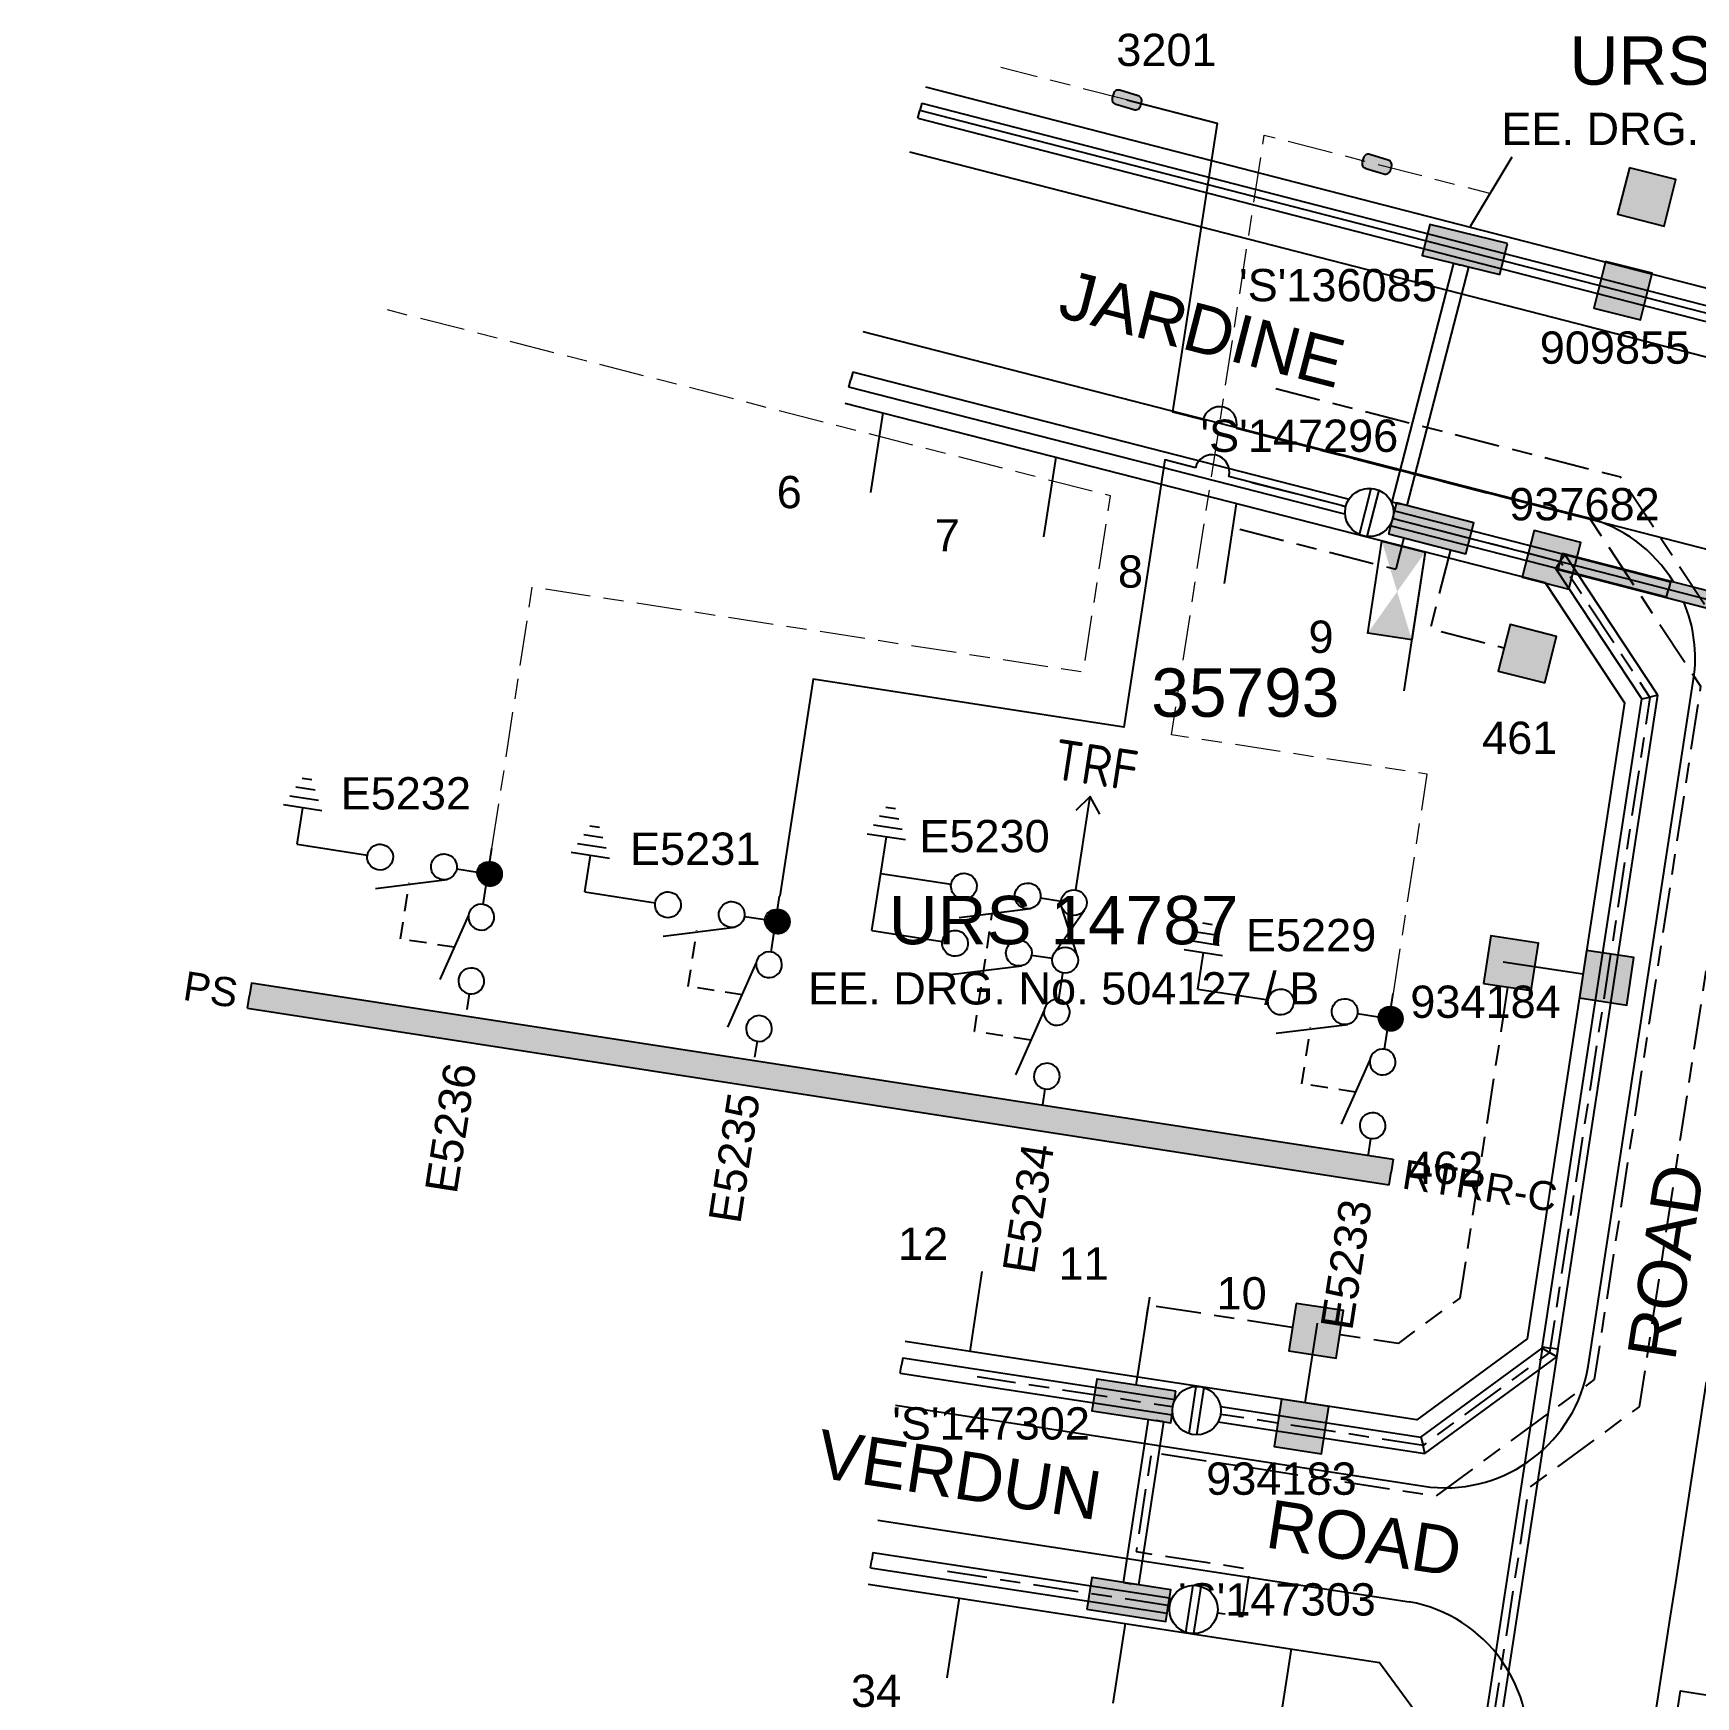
# Model space of a CAD drawing. Header units: metres. Extents: x 301469 to 301772, y 6240196 to 6240442.
# Drawn here: x 301468.8 to 301571.8, y 6240339 to 6240442 of the extents above; entities that cross this region are included whole.
import ezdxf
from ezdxf.enums import TextEntityAlignment as Align

# ---------------------------------------------------------------- set-up
doc = ezdxf.new("R2010")
doc.units = ezdxf.units.M
doc.header["$LTSCALE"] = 0.7
for name, pattern in [('A', [0]), ('Cable Exist OH', [1, 1, 0]), ('Cable Exist UG', [8.2, 4, -1.2, 1.8, -1.2]), ('CENTERX2', [101.6, 63.5, -12.7, 12.7, -12.7]), ('Dash', [5, 3, -2])]:
    doc.linetypes.add(name, pattern=pattern)
doc.layers.get('0').update_dxf_attribs({"color": 6})
for name, color, linetype in [('_User Miscellaneous1', 3, 'Continuous'), ('_User Miscellaneous11', 7, 'Continuous'), ('_User Miscellaneous4', 7, 'Continuous'), ('_User Miscellaneous6', 7, 'Continuous'), ('_User Miscellaneous7', 150, 'Continuous'), ('_User Miscellaneous8', 7, 'Continuous'), ('_User_HV_Exist', 7, 'Continuous'), ('_User_LV_Exist', 7, 'Continuous'), ('Cadastre Developer_SP_NEW', 4, 'Continuous'), ('Cadastre Roads_SP_NEW', 8, 'Continuous'), ('Duct_SP_NEW', 2, 'Continuous'), ('Equip_HV_NEW', 2, 'Continuous'), ('Equip_LV_NEW', 5, 'Continuous'), ('Equip_SP_HV_NEW', 7, 'Continuous'), ('Mains_HV_NEW_U72', 2, 'Continuous'), ('Sub_SP_EXT', 7, 'Continuous'), ('SupportsUG_SP_LV_EXT', 7, 'Continuous'), ('SupportsUG_SP_LV_NEW', 2, 'Continuous'), ('SupportsUG_SP_LV_SL_EXT', 7, 'Continuous'), ('UG_Details_SP_MISC', 7, 'Continuous')]:
    doc.layers.add(name, color=color, linetype=linetype)
doc.styles.add('ARIAL', font='arial.ttf', dxfattribs={"height": 2})
doc.styles.add('ARIAL 3.0', font='arial.ttf', dxfattribs={"height": 3})
doc.styles.add('COLUMN_LABEL', font='arial.ttf')
doc.styles.add('IESYMBOL1', font='isocp.shx')
doc.styles.add('POLE_LABEL', font='arial.ttf')
doc.styles.get("Standard").update_dxf_attribs({"font": 'arial.ttf'})
doc.styles.add('style1', font='iso3098b.shx')
doc.styles.add('SWG_LABEL', font='arial.ttf')
doc.styles.add('SWITCH_LABEL', font='arial.ttf', dxfattribs={"height": 2.5})
doc.linetypes.add('Cable New UG', pattern='A,8,-1,["x",style1,S=3.5,R=0,X=0.35,Y=-1],-3.5', length=12.5)

# ---------------------------------------------------------------- blocks, each defined once
blk = doc.blocks.new('*U38')
blk.add_lwpolyline([(0, 1.38), (5.5, 1.38), (5.5, -1.38), (-0.27, -1.38)], close=True)
blk.add_solid([(-0.27, -1.38), (0, 1.38), (5.5, 1.38), (5.5, -1.38)])
for tag, height, flags, p in [('ASSET_NUM', 3, 8, (5.84, 2.55)), ('STREET_CODE', 0.2, 9, (5.34, 0.55)), ('CONSTRUCTED_VOLTAGE', 0.2, 9, (5.34, 0.35)), ('OPERATING_VOLTAGE', 0.2, 9, (5.34, -0.05)), ('NO_PHASES', 0.2, 9, (5.34, 0.15)), ('ORIENTATION', 0.2, 9, (5.34, -0.25)), ('OWNED_BY', 0.2, 9, (5.34, -0.45)), ('OPERATED_BY', 0.2, 9, (5.34, -0.65)), ('SECONDARY_VOLTAGE', 0.2, 9, (5.34, -1.05)), ('MAINTAINED_BY', 0.2, 9, (5.34, -0.85)), ('STATE', 0.2, 9, (5.34, -1.25)), ('SUBSTATION_TYPE', 0.2, 9, (5.34, -1.65)), ('PARENT', 0.2, 9, (5.34, -1.45)), ('USAGE', 0.2, 9, (5.34, -1.85)), ('LEGEND', 0.2, 9, (5.34, -2.05)), ('STREETNAME', 0.2, 9, (5.34, -2.45)), ('SUBURB', 0.2, 9, (5.34, -2.65)), ('Z', 0.2, 1, (5.34, -3.05)), ('LOCATION', 0.2, 9, (5.34, -2.25)), ('NOTES', 0.2, 9, (5.34, -2.85))]:
    blk.add_attdef(tag, text='', height=height, dxfattribs=dict(flags=flags)).set_placement(p, align=Align.MIDDLE_LEFT)
blk = doc.blocks.new('PILLAR_EXT')
blk.add_hatch(color=256).paths.add_polyline_path([(-2.475, 2.49), (-2.475, 0.51), (2.475, 0.51), (2.475, 2.49)])
blk.add_lwpolyline([(-2.475, 0.51), (2.475, 0.51), (2.475, 2.49), (-2.475, 2.49)], close=True)
for tag, p, flags in [('OWNED_BY', (0, 1.3), 9), ('STATE', (0, 1.1), 9), ('SUPPORT_TYPE', (0, 0.9), 9), ('USAGE', (0, 0.7), 9), ('LEGEND', (0, 0.5), 9), ('LOCATION', (0, 0.3), 9), ('NOTES', (0, 0.1), 9), ('PARENT', (0, -0.1), 9), ('STREETNAME', (0, -0.3), 9), ('SUBURB', (0, -0.5), 1)]:
    blk.add_attdef(tag, p, '', height=0.2, dxfattribs=dict(flags=flags))
at = {"layer": '_User Miscellaneous6', "style": 'ARIAL', "flags": 8}
blk.add_attdef('ASSET_NUM', text='', height=2, dxfattribs=at).set_placement((1.5, 7.5), align=Align.TOP_LEFT)
blk = doc.blocks.new('*U36')
at = {"layer": '_User Miscellaneous7'}
blk.add_hatch(color=256, dxfattribs=at).paths.add_polyline_path([(-1.49, -7.49), (1.48, -7.49), (1.48, -4.51), (-1.49, -4.51)])
at = {"layer": '_User Miscellaneous8'}
blk.add_hatch(color=256, dxfattribs=at).paths.add_polyline_path([(-1.49, -1.49), (1.48, -1.49), (1.48, 1.48), (-1.49, 1.48)])
at = {"layer": '_User Miscellaneous7'}
blk.add_lwpolyline([(1.48, -7.49), (1.48, -4.51), (-1.49, -4.51), (-1.49, -7.49)], close=True, dxfattribs=at)
at = {"layer": '_User Miscellaneous8'}
blk.add_lwpolyline([(1.48, -1.49), (1.48, 1.48), (-1.49, 1.48), (-1.49, -1.49)], close=True, dxfattribs=at)
at = {"flags": 9}
for tag, style, p in [('STRUCTURE_PLANT_NUMBER', 'POLE_LABEL', (1.81, 0.03)), ('STREET_CODE', 'COLUMN_LABEL', (1.81, -0.2))]:
    blk.add_attdef(tag, text='', height=0.2, dxfattribs=dict(at, style=style)).set_placement(p, align=Align.MIDDLE_LEFT)
for tag, p in [('COLUMN_TYPE', (1.81, -0.4)), ('OWNED_BY', (1.81, -0.6)), ('STATE', (1.81, -0.8)), ('USAGE', (1.81, -1)), ('STREETNAME', (1.81, -1.6)), ('SUBURB', (1.81, -1.8)), ('LEGEND', (1.81, -1.2)), ('LOCATION', (1.81, -1.4)), ('NOTES', (1.81, -2))]:
    blk.add_attdef(tag, text='', height=0.2, dxfattribs=at).set_placement(p, align=Align.MIDDLE_LEFT)
at = {"flags": 1}
blk.add_attdef('Z', (1.81, -2.35), '', height=0.2, dxfattribs=at)
at = {"layer": '_User Miscellaneous6', "style": 'ARIAL', "flags": 8}
blk.add_attdef('ASSET_NUM', text='', height=2, dxfattribs=at).set_placement((2, 2), align=Align.MIDDLE_LEFT)
blk = doc.blocks.new('*U34')
at = {"lineweight": -3}
blk.add_lwpolyline([(-2.48, 2.49), (2.47, 2.49), (2.47, 0.51), (-2.48, 0.51)], close=True, dxfattribs=at)
for tag, flags, p in [('STREET_CODE', 9, (1.5, 3.5)), ('OWNED_BY', 9, (1.5, 3.3)), ('OPERATED_BY', 9, (1.5, 3.1)), ('STATE', 9, (1.5, 2.7)), ('SUPPORT_TYPE', 9, (1.5, 2.5)), ('MAINTAINED_BY', 9, (1.5, 2.9)), ('USAGE', 9, (1.5, 2.3)), ('LEGEND', 9, (1.5, 2.1)), ('SUBURB', 9, (1.5, 1.7)), ('STREETNAME', 9, (1.5, 1.5)), ('PARENT', 9, (1.5, 1.9)), ('LOCATION', 9, (1.5, 1.3)), ('NOTES', 9, (1.5, 1.1)), ('Z', 1, (1.5, 0.9))]:
    blk.add_attdef(tag, text='', height=0.2, dxfattribs=dict(flags=flags)).set_placement(p, align=Align.MIDDLE_LEFT)
at = {"layer": '_User Miscellaneous4', "style": 'ARIAL', "flags": 8}
blk.add_attdef('ASSET_NUM', text='', height=2, dxfattribs=at).set_placement((2, 5.5), align=Align.MIDDLE_LEFT)
blk = doc.blocks.new('*U91')
at = {"layer": '_User Miscellaneous7'}
blk.add_hatch(color=256, dxfattribs=at).paths.add_polyline_path([(-1.78, -7.42), (1.19, -7.54), (1.31, -4.57), (-1.66, -4.45)])
at = {"layer": '_User Miscellaneous8'}
blk.add_hatch(color=256, dxfattribs=at).paths.add_polyline_path([(-1.54, -1.43), (1.43, -1.54), (1.54, 1.43), (-1.43, 1.54)])
at = {"layer": '_User Miscellaneous7'}
blk.add_lwpolyline([(1.19, -7.54), (1.31, -4.57), (-1.66, -4.45), (-1.78, -7.42)], close=True, dxfattribs=at)
at = {"layer": '_User Miscellaneous8'}
blk.add_lwpolyline([(1.43, -1.54), (1.54, 1.43), (-1.43, 1.54), (-1.54, -1.43)], close=True, dxfattribs=at)
at = {"flags": 9}
for tag, style, p in [('STRUCTURE_PLANT_NUMBER', 'POLE_LABEL', (1.81, 0.03)), ('STREET_CODE', 'COLUMN_LABEL', (1.81, -0.2))]:
    blk.add_attdef(tag, text='', height=0.2, dxfattribs=dict(at, style=style)).set_placement(p, align=Align.MIDDLE_LEFT)
for tag, p in [('COLUMN_TYPE', (1.81, -0.4)), ('OWNED_BY', (1.81, -0.6)), ('STATE', (1.81, -0.8)), ('USAGE', (1.81, -1)), ('STREETNAME', (1.81, -1.6)), ('SUBURB', (1.81, -1.8)), ('LEGEND', (1.81, -1.2)), ('LOCATION', (1.81, -1.4)), ('NOTES', (1.81, -2))]:
    blk.add_attdef(tag, text='', height=0.2, dxfattribs=at).set_placement(p, align=Align.MIDDLE_LEFT)
at = {"flags": 1}
blk.add_attdef('Z', (1.81, -2.35), '', height=0.2, dxfattribs=at)
at = {"layer": '_User Miscellaneous6', "style": 'ARIAL', "flags": 8}
blk.add_attdef('ASSET_NUM', text='', height=2, dxfattribs=at).set_placement((2, 2), align=Align.MIDDLE_LEFT)
blk = doc.blocks.new('A$C7DAD38F0')
at = {"layer": '_User Miscellaneous11', "color": 3, "style": 'ARIAL'}
blk.add_attdef('DRG_NO', text='', height=2, dxfattribs=at).set_placement((0, -4.23), align=Align.MIDDLE_CENTER)
at = {"layer": '_User Miscellaneous6', "color": 2, "style": 'ARIAL 3.0'}
blk.add_attdef('URS___', text='', height=3, dxfattribs=at).set_placement((0, 0), align=Align.MIDDLE_CENTER)
blk = doc.blocks.new('*U113')
for p, q in [((-1.6, 0), (-1.6, 71.57)), ((-1.6, 71.57), (-0.8, 71.57)), ((0, 71.57), (-0.8, 71.57)), ((0, 0), (0, 71.57)), ((-1.6, 0), (-0.8, 0)), ((0, 0), (-0.8, 0))]:
    blk.add_line(p, q)
at = {"style": 'ARIAL'}
blk.add_attdef('SWG_TYPE', text='', height=1.8, rotation=90, dxfattribs=at).set_placement((-0.8, 72.32), align=Align.MIDDLE_LEFT)
blk.add_attdef('SUB_TYPE', text='', height=1.8, rotation=90, dxfattribs=at).set_placement((-0.8, -0.76), align=Align.MIDDLE_RIGHT)
blk = doc.blocks.new('SWG_SIE_TRF_NOES_NEW')
for p, q in [((7.01, 0.8), (2.79, 1.95)), ((14.68, 0), (20.54, 0))]:
    blk.add_line(p, q)
for points in [[(2.2, 0.01), (1.2, 0.01)], [(19.54, -0.75), (20.54, 0), (19.54, 0.75)], [(7.8, 0), (9.45, 0)]]:
    blk.add_lwpolyline(points)
for points in [[(3, -0.79, 1), (3, 0.81, 1)], [(7, -0.8, 1), (7, 0.8, 1)]]:
    blk.add_lwpolyline(points, format="xyb", close=True)
at = {"flags": 1}
blk.add_attdef('Z', (0, 0), '', height=0.2, dxfattribs=at)
at = {"style": 'SWITCH_LABEL', "flags": 9}
blk.add_attdef('STREET_CODE', text='', height=0.2, dxfattribs=at).set_placement((0, -0.2), align=Align.MIDDLE_LEFT)
at = {"flags": 9}
for tag, p in [('ORIENTATION', (0, -0.4)), ('SUBURB', (0, -1)), ('PARENT', (0, -0.6)), ('USAGE', (0, -0.8)), ('STREETNAME', (0, -1.2)), ('LOCATION', (0, -1.4)), ('NOTES', (0, -1.6))]:
    blk.add_attdef(tag, text='', height=0.2, dxfattribs=at).set_placement(p, align=Align.MIDDLE_LEFT)
blk = doc.blocks.new('SWG_FUSE_NEW')
for points in [[(4.04, 0.73), (1.16, -0.72)], [(4.05, -0.71), (1.16, 0.72)]]:
    blk.add_lwpolyline(points)
for centre in [(0.8, 0), (4.4, 0.01)]:
    blk.add_circle(centre, 0.8)
at = {"style": 'SWITCH_LABEL', "flags": 8}
blk.add_attdef('ASSET_NUM', text='', height=2.5, rotation=179.9544, dxfattribs=at).set_placement((-2.4, 0), align=Align.MIDDLE_LEFT)
for tag, p, flags in [('Z', (0, 0), 1), ('ORIENTATION', (0.04, -4.4), 9), ('USAGE', (0.04, -5.4), 9)]:
    blk.add_attdef(tag, p, '', height=0.2, dxfattribs=dict(flags=flags))
at = {"flags": 9}
for tag, p in [('PARENT', (0, -1.6)), ('SUBURB', (0, -2.2)), ('STREETNAME', (0, -2.4))]:
    blk.add_attdef(tag, text='', height=0.2, dxfattribs=at).set_placement(p, align=Align.MIDDLE_LEFT)
blk = doc.blocks.new('*U112')
at = {"linetype": 'CENTERX2'}
blk.add_blockref('SWG_SIE_TRF_NOES_NEW', (0, 0), dxfattribs=at)
at = {"linetype": 'CENTERX2', "rotation": 180}
blk.add_blockref('SWG_FUSE_NEW', (14.68, 0), dxfattribs=at)
at = {"style": 'IESYMBOL1'}
blk.add_text('TRF', height=2.5, rotation=270.0174, dxfattribs=at).set_placement((22.51, -0.05), align=Align.MIDDLE_CENTER)
blk = doc.blocks.new('SWG_SIE_ES_NEW')
for p, q in [((-6.1, 0.75), (-1.8, 1.97)), ((2.22, -2.29), (4.62, -2.29)), ((2.52, -2.89), (4.32, -2.89)), ((2.83, -3.49), (4.03, -3.49)), ((3.13, -4.09), (3.73, -4.09))]:
    blk.add_line(p, q)
at = {"const_width": 0.8, "flags": 128}
blk.add_lwpolyline([(-9.09, -0.02, 1), (-8.29, -0.02, 1)], format="xyb", close=True, dxfattribs=at)
for points in [[(-5.79, -0.82, -1), (-5.79, 0.78, -1)], [(-1.79, -0.81, -1), (-1.79, 0.79, -1)]]:
    blk.add_lwpolyline(points, format="xyb", close=True)
for points in [[(-6.59, -0.02), (-7.89, -0.02)], [(3.42, -0.01), (-0.99, -0.01)], [(3.42, -0.01), (3.42, -2.29)]]:
    blk.add_lwpolyline(points)
at = {"flags": 1}
blk.add_attdef('Z', (0, 0), '', height=0.2, dxfattribs=at)
at = {"style": 'SWITCH_LABEL', "flags": 9}
blk.add_attdef('STREET_CODE', text='', height=0.2, dxfattribs=at).set_placement((0, -0.2), align=Align.MIDDLE_LEFT)
at = {"flags": 9}
for tag, p in [('ORIENTATION', (0, -0.4)), ('SUBURB', (0, -1)), ('PARENT', (0, -0.6)), ('USAGE', (0, -0.8)), ('STREETNAME', (0, -1.2)), ('LOCATION', (0, -1.4)), ('NOTES', (0, -1.6))]:
    blk.add_attdef(tag, text='', height=0.2, dxfattribs=at).set_placement(p, align=Align.MIDDLE_LEFT)
at = {"style": 'ARIAL', "flags": 8}
blk.add_attdef('ASSET_NUM', text='', height=2, dxfattribs=at).set_placement((-1.81, -3.15), align=Align.MIDDLE_CENTER)
blk = doc.blocks.new('SWG_SIE_SU_NEW')
blk.add_line((5.81, 0.79), (1.59, 1.94))
at = {"linetype": 'A', "lineweight": 0}
for p, q in [((7.98, 0.35), (7.98, -0.37)), ((8.18, -0.58), (8.18, 0.56)), ((8.38, 0.66), (8.38, -0.68)), ((8.58, -0.71), (8.58, 0.69)), ((8.78, 0.66), (8.78, -0.68)), ((8.98, -0.59), (8.98, 0.56)), ((9.18, 0.35), (9.18, -0.38))]:
    blk.add_line(p, q, dxfattribs=at)
at = {"linetype": 'Dash', "ltscale": 0.5}
blk.add_lwpolyline([(3.7, 1.36), (3.7, 4.73), (7.22, 4.73)], dxfattribs=at)
for points in [[(1, 0), (0, 0)], [(6.6, -0.01), (10.1, -0.01)]]:
    blk.add_lwpolyline(points)
for points in [[(1.8, -0.8, 1), (1.8, 0.8, 1)], [(5.8, -0.81, 1), (5.8, 0.79, 1)]]:
    blk.add_lwpolyline(points, format="xyb", close=True)
at = {"linetype": 'A', "lineweight": 0}
blk.add_circle((8.58, -0.01), 0.7, dxfattribs=at)
at = {"style": 'SWG_LABEL', "flags": 8}
blk.add_attdef('ASSET_NUM', text='', height=2, rotation=179.9544, dxfattribs=at).set_placement((-2.4, 0.01), align=Align.MIDDLE_LEFT)
at = {"flags": 1}
blk.add_attdef('Z', (0, 0), '', height=0.2, dxfattribs=at)
at = {"style": 'SWITCH_LABEL', "flags": 9}
blk.add_attdef('STREET_CODE', text='', height=0.2, dxfattribs=at).set_placement((0, 0), align=Align.MIDDLE_LEFT)
at = {"flags": 9}
for tag, p in [('ORIENTATION', (0, -0.2)), ('SUBURB', (0, -0.8)), ('STREETNAME', (0, -1)), ('PARENT', (0, -0.4)), ('USAGE', (0, -0.6)), ('OPERATED_BY', (-0.01, -1.84)), ('OWNED_BY', (0, -1.62)), ('MAINTAINED_BY', (-0.01, -2.05)), ('LOCATION', (0, -1.2)), ('NOTES', (0, -1.4))]:
    blk.add_attdef(tag, text='', height=0.2, dxfattribs=at).set_placement(p, align=Align.MIDDLE_LEFT)
blk = doc.blocks.new('*U37')
for p, q in [((-6.1, 4.33), (-1.8, 5.55)), ((-6.1, 0.75), (-1.8, 1.97)), ((2.22, -2.29), (4.62, -2.29)), ((2.52, -2.89), (4.32, -2.89)), ((2.83, -3.49), (4.03, -3.49)), ((3.13, -4.09), (3.73, -4.09))]:
    blk.add_line(p, q)
at = {"linetype": 'Dash', "ltscale": 0.5, "flags": 128}
blk.add_lwpolyline([(-7.34, 8.78), (-3.81, 8.78), (-3.79, 1.4)], dxfattribs=at)
for points in [[(-5.79, 2.76, -1), (-5.79, 4.36, -1)], [(-1.79, 2.77, -1), (-1.79, 4.37, -1)], [(-5.79, -0.82, -1), (-5.79, 0.78, -1)], [(-1.79, -0.81, -1), (-1.79, 0.79, -1)]]:
    blk.add_lwpolyline(points, format="xyb", close=True)
for points in [[(-6.59, 3.56), (-7.89, 3.56)], [(3.42, 3.57), (-0.99, 3.57)], [(3.42, 3.57), (3.42, -0.01)], [(-6.59, -0.02), (-7.89, -0.02)], [(3.42, -0.01), (-0.99, -0.01)], [(3.42, -0.01), (3.42, -2.29)]]:
    blk.add_lwpolyline(points)
at = {"flags": 1}
blk.add_attdef('Z', (0, 0), '', height=0.2, dxfattribs=at)
at = {"style": 'SWITCH_LABEL', "flags": 9}
blk.add_attdef('STREET_CODE', text='', height=0.2, dxfattribs=at).set_placement((0, -0.2), align=Align.MIDDLE_LEFT)
at = {"flags": 9}
for tag, p in [('ORIENTATION', (0, -0.4)), ('SUBURB', (0, -1)), ('PARENT', (0, -0.6)), ('USAGE', (0, -0.8)), ('STREETNAME', (0, -1.2)), ('LOCATION', (0, -1.4)), ('NOTES', (0, -1.6))]:
    blk.add_attdef(tag, text='', height=0.2, dxfattribs=at).set_placement(p, align=Align.MIDDLE_LEFT)
at = {"style": 'ARIAL', "flags": 8}
blk.add_attdef('ASSET_NUM', text='', height=2, dxfattribs=at).set_placement((-1.81, -3.15), align=Align.MIDDLE_CENTER)
blk = doc.blocks.new('LV_UG_LINKS_CLOSED_NEW')
for tag, flags, p in [('TYPE', 9, (1.5, -2.6)), ('Z', 1, (1.5, -2.8)), ('MAINTAINED_BY', 9, (1.5, -2.2)), ('NUMBER_OF_PHASES', 9, (1.5, -2.4))]:
    blk.add_attdef(tag, text='', height=0.2, dxfattribs=dict(flags=flags)).set_placement(p, align=Align.MIDDLE_LEFT)
blk.add_wipeout([(-1.06, 1.06), (-1.18, 0.92), (-1.29, 0.76), (-1.37, 0.59), (-1.43, 0.42), (-1.48, 0.23), (-1.49, 0.05), (-1.49, -0.14), (-1.46, -0.33), (-1.41, -0.51), (-1.33, -0.68), (-1.24, -0.84), (-1.12, -0.99), (-0.99, -1.12), (-0.84, -1.24), (-0.68, -1.33), (-0.51, -1.41), (-0.33, -1.46), (-0.14, -1.49), (0.05, -1.49), (0.23, -1.48), (0.42, -1.43), (0.59, -1.37), (0.76, -1.29), (0.92, -1.18), (1.06, -1.06), (1.18, -0.92), (1.29, -0.76), (1.37, -0.59), (1.43, -0.42), (1.48, -0.23), (1.49, -0.05), (1.49, 0.14), (1.46, 0.33), (1.41, 0.51), (1.33, 0.68), (1.24, 0.84), (1.12, 0.99), (0.99, 1.12), (0.84, 1.24), (0.68, 1.33), (0.51, 1.41), (0.33, 1.46), (0.14, 1.49), (-0.05, 1.49), (-0.23, 1.48), (-0.42, 1.43), (-0.59, 1.37), (-0.76, 1.29), (-0.92, 1.18)])
for p, q in [((-0.25, -1.48), (-0.25, 1.48)), ((0.25, -1.48), (0.25, 1.48))]:
    blk.add_line(p, q)
blk.add_circle((0, 0), 1.5)
at = {"flags": 9}
for tag, p in [('ACTUAL_STATUS', (1.5, 0)), ('CONSTRUCTED_VOLTAGE', (1.5, -0.2)), ('OPERATING_VOLTAGE', (1.5, -0.6)), ('ORIENTATION', (1.5, -0.8)), ('STATE', (1.5, -1)), ('NO_PHASES', (1.5, -0.4)), ('SWITCH_TYPE', (1.5, -1.2)), ('OWNED_BY', (1.5, -1.8)), ('OPERATED_BY', (1.5, -2)), ('USAGE', (1.5, -1.4)), ('NOTES', (1.5, -1.6))]:
    blk.add_attdef(tag, text='', height=0.2, dxfattribs=at).set_placement(p, align=Align.MIDDLE_LEFT)
blk = doc.blocks.new('HV_STJ_NEW')
blk.add_hatch(color=256).paths.add_polyline_path([(0.59, -0.45), (-0.59, -0.45, -0.414214), (-0.91, -0.13), (-0.91, 0.13, -0.414214), (-0.59, 0.45), (0.59, 0.45, -0.414214), (0.91, 0.13), (0.91, -0.13, -0.414214)])
blk.add_lwpolyline([(-0.91, 0.13), (-0.91, -0.13, 0.414214), (-0.59, -0.45), (0.59, -0.45, 0.414214), (0.91, -0.13), (0.91, 0.13, 0.414214), (0.59, 0.45), (-0.59, 0.45, 0.414214)], format="xyb", close=True)
for tag, flags, p in [('ORIENTATION', 9, (1.5, 0)), ('OWNED_BY', 9, (1.5, -0.8)), ('OPERATED_BY', 9, (1.5, -1)), ('USAGE', 9, (1.5, -0.2)), ('LEGEND', 9, (1.5, -0.4)), ('NOTES', 9, (1.5, -0.6)), ('TYPE', 9, (1.5, -1.4)), ('OPERATING_VOLTAGE', 9, (1.5, -1.6)), ('CONSTRUCTED_VOLTAGE', 9, (1.5, -1.8)), ('MAINTAINED_BY', 9, (1.5, -1.2)), ('NUMBER_OF_PHASES', 9, (1.5, -2)), ('Z', 1, (1.5, -2.2))]:
    blk.add_attdef(tag, text='', height=0.2, dxfattribs=dict(flags=flags)).set_placement(p, align=Align.MIDDLE_LEFT)
blk = doc.blocks.new('PILLAR_EXT-flat-2')
at = {"layer": 'SupportsUG_SP_LV_EXT'}
blk.add_hatch(color=256, dxfattribs=at).paths.add_polyline_path([(-1.78, 3.03), (-2.27, 1.11), (2.52, -0.12), (3.02, 1.79)])
blk.add_lwpolyline([(-2.27, 1.11), (2.52, -0.12), (3.02, 1.79), (-1.78, 3.03)], close=True, dxfattribs=at)
at = {"layer": '_User Miscellaneous6', "style": 'ARIAL', "flags": 8}
blk.add_attdef('ASSET_NUM', text='', height=2, rotation=345.5487, dxfattribs=at).set_placement((3.32, 6.89), align=Align.TOP_LEFT)
at = {"layer": 'SupportsUG_SP_LV_EXT'}
for tag, p, flags in [('SUPPORT_TYPE', (0.22, 0.87), 9), ('STATE', (0.27, 1.07), 9), ('OWNED_BY', (0.32, 1.26), 9), ('PARENT', (-0.02, -0.1), 9), ('NOTES', (0.02, 0.1), 9), ('LOCATION', (0.07, 0.29), 9), ('LEGEND', (0.12, 0.48), 9), ('USAGE', (0.17, 0.68), 9), ('SUBURB', (-0.12, -0.48), 1), ('STREETNAME', (-0.07, -0.29), 9)]:
    blk.add_attdef(tag, p, '', height=0.2, rotation=345.5487, dxfattribs=dict(at, flags=flags))
blk = doc.blocks.new('*U153')
at = {"layer": '_User Miscellaneous7'}
blk.add_hatch(color=256, dxfattribs=at).paths.add_polyline_path([(1.8, 7.42), (-1.17, 7.54), (-1.29, 4.57), (1.67, 4.45)])
at = {"layer": '_User Miscellaneous8'}
blk.add_hatch(color=256, dxfattribs=at).paths.add_polyline_path([(1.55, 1.42), (-1.42, 1.55), (-1.55, -1.42), (1.42, -1.55)])
at = {"layer": '_User Miscellaneous7'}
blk.add_lwpolyline([(-1.17, 7.54), (-1.29, 4.57), (1.67, 4.45), (1.8, 7.42)], close=True, dxfattribs=at)
at = {"layer": '_User Miscellaneous8'}
blk.add_lwpolyline([(-1.42, 1.55), (-1.55, -1.42), (1.42, -1.55), (1.55, 1.42)], close=True, dxfattribs=at)
at = {"flags": 9}
for tag, style, p in [('STRUCTURE_PLANT_NUMBER', 'POLE_LABEL', (1.81, 0.03)), ('STREET_CODE', 'COLUMN_LABEL', (1.81, -0.2))]:
    blk.add_attdef(tag, text='', height=0.2, dxfattribs=dict(at, style=style)).set_placement(p, align=Align.MIDDLE_LEFT)
for tag, p in [('COLUMN_TYPE', (1.81, -0.4)), ('OWNED_BY', (1.81, -0.6)), ('STATE', (1.81, -0.8)), ('USAGE', (1.81, -1)), ('STREETNAME', (1.81, -1.6)), ('SUBURB', (1.81, -1.8)), ('LEGEND', (1.81, -1.2)), ('LOCATION', (1.81, -1.4)), ('NOTES', (1.81, -2))]:
    blk.add_attdef(tag, text='', height=0.2, dxfattribs=at).set_placement(p, align=Align.MIDDLE_LEFT)
at = {"flags": 1}
blk.add_attdef('Z', (1.81, -2.35), '', height=0.2, dxfattribs=at)
at = {"layer": '_User Miscellaneous6', "style": 'ARIAL', "flags": 8}
blk.add_attdef('ASSET_NUM', text='', height=2, dxfattribs=at).set_placement((2, 2), align=Align.MIDDLE_LEFT)

msp = doc.modelspace()

# ---------------------------------------------------------------- hatches: boundary and pattern name
at = {"layer": '_User Miscellaneous11'}
h = msp.add_hatch(color=256, dxfattribs=at)
h.dxf.hatch_style = 1
h.paths.add_polyline_path([(301563.52, 6240409.83), (301563.26, 6240408.82), (301588.5, 6240402.31), (301588.76, 6240403.32)])
at = {"layer": 'Equip_HV_NEW'}
h = msp.add_hatch(color=256, dxfattribs=at)
h.dxf.hatch_style = 1
h.paths.add_polyline_path([(301552.8, 6240370.71), (301553.04, 6240372.29), (301482.31, 6240383.23), (301482.06, 6240381.65)])
h.paths.add_polyline_path([(301557.66, 6240372.18), (301553.42, 6240372.84), (301552.99, 6240370.08), (301557.23, 6240369.43)], flags=9)
h.paths.add_polyline_path([(301482.12, 6240383.86), (301469.2, 6240385.86), (301468.78, 6240383.13), (301481.7, 6240381.14)], flags=9)

# ---------------------------------------------------------------- linework, layer by layer
at = {"layer": '_User_HV_Exist', "color": 7, "linetype": 'Cable Exist UG', "lineweight": 0, "flags": 128}
for points in [[(301536.54, 6240437.91), (301528.73, 6240439.92)], [(301553.05, 6240382.57), (301555.15, 6240396.14), (301539.31, 6240398.59), (301545.05, 6240435.73), (301559.01, 6240432.14)], [(301497.2, 6240391.54), (301499.7, 6240407.75), (301533.84, 6240402.48), (301535.52, 6240413.38), (301490.12, 6240425.06)]]:
    msp.add_lwpolyline(points, dxfattribs=at)
at = {"layer": '_User_LV_Exist', "color": 7, "linetype": 'Cable Exist UG', "flags": 128}
for points in [[(301545.76, 6240420.04), (301567.12, 6240414.56), (301575.23, 6240402.28), (301568.28, 6240356.96), (301561.44, 6240351.94), (301556.04, 6240316.75)], [(301545.02, 6240417.13), (301565.25, 6240411.94), (301572.09, 6240401.59), (301565.5, 6240358.64), (301555.66, 6240351.42), (301538.05, 6240354.12), (301537.11, 6240347.99), (301544.15, 6240346.91), (301543.7, 6240343.94), (301542.15, 6240344.18)], [(301544.27, 6240414.22), (301563.39, 6240409.33), (301568.95, 6240400.9), (301562.73, 6240360.33), (301554.89, 6240354.57), (301542.22, 6240356.51)], [(301543.53, 6240411.32), (301553.2, 6240408.84)], [(301553.69, 6240410.79), (301553.2, 6240408.84)], [(301556.6, 6240410.04), (301555.33, 6240405.16), (301559.92, 6240403.98)], [(301560.13, 6240382.95), (301557.17, 6240363.69), (301553.34, 6240360.88), (301549.73, 6240361.43)], [(301537.12, 6240358.3), (301537.88, 6240363.25)], [(301546.79, 6240361.88), (301537.88, 6240363.25)], [(301540.99, 6240356.7), (301527.27, 6240358.81)], [(301539.2, 6240344.63), (301525.42, 6240346.75)], [(301540.92, 6240344.37), (301540.43, 6240344.45)]]:
    msp.add_lwpolyline(points, dxfattribs=at)
at = {"layer": 'Cadastre Developer_SP_NEW'}
for p, q in [((301616.98, 6240414.75), (301524.09, 6240438.7)), ((301616.61, 6240413.3), (301523.71, 6240437.25)), ((301562.48, 6240407.98), (301567.38, 6240400.56))]:
    msp.add_line(p, q, dxfattribs=at)
at = {"layer": 'Cadastre Developer_SP_NEW', "flags": 128}
for points in [[(301557.83, 6240430.1), (301560.41, 6240434.38)], [(301519.06, 6240419.13), (301562.46, 6240408.02), (301567.38, 6240400.56), (301561.34, 6240361.17), (301554.5, 6240356.15), (301526.82, 6240360.39), (301522.81, 6240361.01)], [(301521.42, 6240418.53), (301520.66, 6240413.59)], [(301532.14, 6240415.78), (301531.38, 6240410.84)], [(301543.32, 6240412.9), (301542.56, 6240407.96)], [(301555.03, 6240409.92), (301553.7, 6240401.3)], [(301564.8, 6240383.75), (301559.86, 6240384.51)], [(301526.82, 6240360.39), (301527.58, 6240365.34)], [(301537.2, 6240358.8), (301537.96, 6240363.74)], [(301547.58, 6240357.21), (301548.34, 6240362.15)], [(301520.5, 6240345.98), (301552.19, 6240341.12), (301557.22, 6240334.28)], [(301526.15, 6240345.12), (301525.39, 6240340.18)], [(301536.43, 6240343.54), (301535.67, 6240338.6)], [(301546.71, 6240341.97), (301545.95, 6240337.02)]]:
    msp.add_lwpolyline(points, dxfattribs=at)
at = {"layer": 'Cadastre Roads_SP_NEW'}
for p, q in [((301523.06, 6240434.69), (301565.08, 6240423.89)), ((301565.08, 6240423.89), (301610.55, 6240412.21))]:
    msp.add_line(p, q, dxfattribs=at)
at = {"layer": 'Cadastre Roads_SP_NEW', "flags": 128}
for points, elevation in [([(301565.08, 6240412.02), (301520.2, 6240423.55)], 54.33), ([(301565.12, 6240359.45), (301571.65, 6240402.04)], 53.27)]:
    msp.add_lwpolyline(points, dxfattribs=dict(at, elevation=elevation))
at = {"layer": 'Cadastre Roads_SP_NEW', "elevation": 54.18}
msp.add_lwpolyline([(301568.64, 6240333.6), (301570.21, 6240343.86), (301570.55, 6240346.05), (301572.46, 6240358.51)], dxfattribs=at)
at = {"layer": 'Cadastre Roads_SP_NEW', "flags": 128}
for points in [[(301522.2, 6240357.06), (301555.35, 6240351.98)], [(301521.11, 6240349.94), (301554.04, 6240344.88)]]:
    msp.add_lwpolyline(points, dxfattribs=at)
at = {"layer": 'Cadastre Roads_SP_NEW'}
for centre, start, end in [((301562.75, 6240403.33, 53.27), 31.6691, 75.5904), ((301562.75, 6240403.33, 53.27), 351.7819, 22.7931), ((301556.25, 6240360.94), 264.275, 350.4799), ((301552.42, 6240336.03), 351.2959, 79.6404)]:
    msp.add_arc(centre, 9, start, end, dxfattribs=at)
at = {"layer": 'Duct_SP_NEW'}
for p, q in [((301563.26, 6240408.82), (301563.39, 6240409.33)), ((301563.52, 6240409.83), (301563.39, 6240409.33)), ((301563.52, 6240409.83), (301588.76, 6240403.32)), ((301563.26, 6240408.82), (301588.5, 6240402.31))]:
    msp.add_line(p, q, dxfattribs=at)
at = {"layer": 'Mains_HV_NEW_U72', "color": 2, "linetype": 'Cable New UG', "flags": 128}
for points in [[(301536.54, 6240437.91), (301542.13, 6240436.48), (301539.36, 6240418.59), (301541.25, 6240418.11)], [(301540.79, 6240415.13), (301538.9, 6240415.61), (301536.34, 6240399.05), (301517.1, 6240402.03), (301515.03, 6240388.59)], [(301604.96, 6240372.55), (301608.98, 6240388.16), (301626.36, 6240383.69), (301628.64, 6240392.54), (301542.86, 6240414.59)]]:
    msp.add_lwpolyline(points, dxfattribs=at)
at = {"layer": 'Mains_HV_NEW_U72'}
for centre in [(301542.28, 6240417.84), (301541.82, 6240414.86)]:
    msp.add_arc(centre, 1.07, 345.5791, 165.5791, dxfattribs=at)
at = {"layer": 'UG_Details_SP_MISC'}
for p, q in [((301523.83, 6240437.71), (301523.71, 6240437.25)), ((301523.83, 6240437.71), (301643.98, 6240406.72)), ((301523.59, 6240436.78), (301523.71, 6240437.25)), ((301523.59, 6240436.78), (301643.74, 6240405.79)), ((301556.77, 6240427.8), (301557.24, 6240427.68)), ((301557.7, 6240427.56), (301557.24, 6240427.68)), ((301519.32, 6240420.12), (301519.43, 6240420.59)), ((301519.55, 6240421.05), (301519.43, 6240420.59)), ((301563.69, 6240409.74), (301519.55, 6240421.05)), ((301563.09, 6240408.91), (301519.32, 6240420.12)), ((301563.09, 6240408.91), (301563.39, 6240409.33)), ((301568.44, 6240400.81), (301563.09, 6240408.91)), ((301563.27, 6240408.86), (301563.39, 6240409.33)), ((301563.27, 6240408.86), (301569.98, 6240407.13)), ((301563.51, 6240409.79), (301563.39, 6240409.33)), ((301563.69, 6240409.74), (301563.39, 6240409.33)), ((301563.51, 6240409.79), (301570.22, 6240408.06)), ((301569.44, 6240401.03), (301563.69, 6240409.74)), ((301570.22, 6240408.06), (301570.1, 6240407.59)), ((301569.98, 6240407.13), (301570.1, 6240407.59)), ((301562.28, 6240360.6), (301568.44, 6240400.81)), ((301563.17, 6240360.06), (301569.44, 6240401.03)), ((301568.44, 6240400.81), (301568.94, 6240400.92)), ((301569.44, 6240401.03), (301568.94, 6240400.92)), ((301562.29, 6240360.67), (301551.19, 6240288.24)), ((301563.24, 6240360.52), (301552.08, 6240287.7)), ((301554.76, 6240355.08), (301562.28, 6240360.6)), ((301562.28, 6240360.6), (301562.73, 6240360.33)), ((301562.29, 6240360.67), (301562.77, 6240360.6)), ((301563.24, 6240360.52), (301562.77, 6240360.6)), ((301522.5, 6240359.05), (301522.58, 6240359.53)), ((301522.65, 6240360), (301522.58, 6240359.53)), ((301522.65, 6240360), (301554.76, 6240355.08)), ((301555.01, 6240354.07), (301563.17, 6240360.06)), ((301563.17, 6240360.06), (301562.73, 6240360.33)), ((301522.5, 6240359.05), (301555.01, 6240354.07)), ((301536.33, 6240346.08), (301537.88, 6240356.18)), ((301537.28, 6240345.93), (301538.83, 6240356.03)), ((301537.88, 6240356.18), (301538.35, 6240356.11)), ((301538.83, 6240356.03), (301538.35, 6240356.11)), ((301554.76, 6240355.08), (301554.89, 6240354.57)), ((301555.01, 6240354.07), (301554.89, 6240354.57)), ((301520.66, 6240346.99), (301520.73, 6240347.47)), ((301520.8, 6240347.94), (301520.73, 6240347.47)), ((301520.8, 6240347.94), (301539.17, 6240345.12)), ((301520.66, 6240346.99), (301539.03, 6240344.18)), ((301536.33, 6240346.08), (301536.8, 6240346)), ((301537.28, 6240345.93), (301536.8, 6240346)), ((301539.17, 6240345.12), (301539.1, 6240344.65)), ((301539.03, 6240344.18), (301539.1, 6240344.65))]:
    msp.add_line(p, q, dxfattribs=at)

# ---------------------------------------------------------------- block references
at = {"layer": '_User Miscellaneous1'}
for p, values in [((301574.8, 6240440.35), {'URS___': 'URS 15827', 'DRG_NO': 'EE. DRG. No. 405687/B'}), ((301532.62, 6240387.11), {'URS___': 'URS 14787', 'DRG_NO': 'EE. DRG. No. 504127 / B'})]:
    msp.add_blockref('A$C7DAD38F0', p, dxfattribs=at).add_auto_attribs(values)
at = {"layer": 'Equip_HV_NEW'}
ref = msp.add_blockref('*U112', (301531.13, 6240374.47), dxfattribs=dict(at, rotation=81.2089698987499))
ref.add_attrib('ASSET_NUM', 'E5234', dxfattribs={"layer": '0', "height": 2, "rotation": 81.209, "style": 'SWG_LABEL'}).set_placement((301529.81, 6240365.26), align=Align.MIDDLE_LEFT)
ref = msp.add_blockref('SWG_SIE_ES_NEW', (301488.5, 6240391.27), dxfattribs=dict(at, rotation=171.20896989875))
ref.add_attrib('ASSET_NUM', 'E5232', dxfattribs={"layer": '0', "height": 2, "style": 'ARIAL'}).set_placement((301495.9, 6240394.96), align=Align.MIDDLE_RIGHT)
ref = msp.add_blockref('*U37', (301524.67, 6240389.47), dxfattribs=dict(at, rotation=171.20896989875))
ref.add_attrib('ASSET_NUM', 'E5230', dxfattribs={"layer": '0', "height": 2, "style": 'ARIAL'}).set_placement((301527.72, 6240392.31), align=Align.MIDDLE_CENTER)
ref = msp.add_blockref('SWG_SIE_ES_NEW', (301506.33, 6240388.32), dxfattribs=dict(at, rotation=171.20896989875))
ref.add_attrib('ASSET_NUM', 'E5231', dxfattribs={"layer": '0', "height": 2, "style": 'ARIAL'}).set_placement((301513.83, 6240391.53), align=Align.MIDDLE_RIGHT)
ref = msp.add_blockref('SWG_SIE_SU_NEW', (301495.64, 6240381.56), dxfattribs=dict(at, rotation=81.2089698987499))
ref.add_attrib('ASSET_NUM', 'E5236', dxfattribs={"layer": '0', "height": 2, "rotation": 81.209, "style": 'SWG_LABEL'}).set_placement((301494.02, 6240370.24), align=Align.MIDDLE_LEFT)
ref = msp.add_blockref('SWG_SIE_SU_NEW', (301513.47, 6240378.61), dxfattribs=dict(at, rotation=81.2089698987499))
ref.add_attrib('ASSET_NUM', 'E5235', dxfattribs={"layer": '0', "height": 2, "rotation": 81.209, "style": 'SWG_LABEL'}).set_placement((301511.59, 6240368.39), align=Align.MIDDLE_LEFT)
ref = msp.add_blockref('SWG_SIE_ES_NEW', (301544.31, 6240382.3), dxfattribs=dict(at, rotation=171.20896989875))
ref.add_attrib('ASSET_NUM', 'E5229', dxfattribs={"layer": '0', "height": 2, "style": 'ARIAL'}).set_placement((301551.99, 6240386.18), align=Align.MIDDLE_RIGHT)
at = {"layer": 'Equip_HV_NEW', "rotation": 261.2089698987498}
msp.add_blockref('*U113', (301482.06, 6240381.65), dxfattribs=at).add_auto_attribs({'SUB_TYPE': 'PS', 'SWG_TYPE': 'RTRR-C'})
at = {"layer": 'Equip_HV_NEW'}
ref = msp.add_blockref('SWG_SIE_SU_NEW', (301551.49, 6240372.59), dxfattribs=dict(at, rotation=81.2089698987499))
ref.add_attrib('ASSET_NUM', 'E5233', dxfattribs={"layer": '0', "height": 2, "rotation": 81.209, "style": 'SWG_LABEL'}).set_placement((301549.51, 6240361.78), align=Align.MIDDLE_LEFT)
at = {"layer": 'Equip_SP_HV_NEW', "rotation": 163.1130020715152}
for p in [(301536.54, 6240437.91), (301552.03, 6240433.93)]:
    msp.add_blockref('HV_STJ_NEW', p, dxfattribs=at)
at = {"layer": 'Sub_SP_EXT'}
ref = msp.add_blockref('*U38', (301553.66, 6240410.11), dxfattribs=dict(at, rotation=261.2806265425482))
ref.add_attrib('ASSET_NUM_001', '35793', (301538.05, 6240399.7), dxfattribs={"layer": '0', "height": 3})
at = {"layer": 'SupportsUG_SP_LV_EXT'}
ref = msp.add_blockref('PILLAR_EXT', (301557.83, 6240430.1), dxfattribs=dict(at, rotation=166.3352777847424))
ref.add_attrib('ASSET_NUM_001', "'S'136085", (301543.49, 6240425.44), dxfattribs={"layer": '_User Miscellaneous6', "height": 2, "style": 'ARIAL'})
ref = msp.add_blockref('PILLAR_EXT', (301537.2, 6240358.8), dxfattribs=dict(at, rotation=171.2806271469898))
ref.add_attrib('ASSET_NUM_001', "'S'147302", (301522, 6240354.93), dxfattribs={"layer": '_User Miscellaneous6', "height": 2, "style": 'ARIAL'})
ref = msp.add_blockref('PILLAR_EXT', (301536.43, 6240343.54), dxfattribs=dict(at, rotation=351.2806271573186))
ref.add_attrib('ASSET_NUM_001', "'S'147303", (301539.71, 6240344.03), dxfattribs={"layer": '_User Miscellaneous6', "height": 2, "style": 'ARIAL'})
at = {"layer": 'SupportsUG_SP_LV_NEW'}
ref = msp.add_blockref('*U34', (301572.93, 6240336.54), dxfattribs=dict(at, rotation=81.27582581724876))
ref.add_attrib('ASSET_NUM_001', '147268', (301573.8, 6240338.36), dxfattribs={"layer": '_User Miscellaneous4', "height": 2, "style": 'ARIAL'})
at = {"layer": 'SupportsUG_SP_LV_SL_EXT'}
ref = msp.add_blockref('*U91', (301567.28, 6240426.09), dxfattribs=dict(at, rotation=168.0474888395343))
ref.add_attrib('ASSET_NUM_001', '909855', (301562.12, 6240421.57), dxfattribs={"layer": '_User Miscellaneous6', "height": 2, "style": 'ARIAL'})
ref = msp.add_blockref('*U153', (301562.85, 6240409.42), dxfattribs=dict(at, rotation=168.0474888395343))
ref.add_attrib('ASSET_NUM_001', '937682', (301560.23, 6240411.87), dxfattribs={"layer": '_User Miscellaneous6', "height": 2, "style": 'ARIAL'})
ref = msp.add_blockref('*U36', (301566.27, 6240383.53), dxfattribs=dict(at, rotation=261.3972285735132))
ref.add_attrib('ASSET_NUM_001', '934184', (301554.1, 6240381.05), dxfattribs={"layer": '_User Miscellaneous6', "height": 2, "style": 'ARIAL'})
ref = msp.add_blockref('*U36', (301547.35, 6240355.74), dxfattribs=dict(at, rotation=171.2815525315993))
ref.add_attrib('ASSET_NUM_001', '934183', (301541.45, 6240351.51), dxfattribs={"layer": '_User Miscellaneous6', "height": 2, "style": 'ARIAL'})

# ---------------------------------------------------------------- texts
at = {"layer": 'Cadastre Developer_SP_NEW'}
for s, p in [('6', (301515.62, 6240412.62)), ('7', (301525.41, 6240409.94)), ('8', (301536.76, 6240407.7)), ('9', (301548.57, 6240403.66)), ('461', (301560.88, 6240397.4)), ('462', (301556.29, 6240370.76)), ('12', (301523.91, 6240366.06)), ('11', (301533.86, 6240364.83)), ('10', (301543.65, 6240362.99)), ('34', (301521, 6240338.37))]:
    msp.add_text(s, height=2, dxfattribs=at).set_placement(p, align=Align.CENTER)
at = {"layer": 'Cadastre Developer_SP_NEW', "insert": (301538.99, 6240442.01), "char_height": 2, "width": 30.4004, "attachment_point": 2}
msp.add_mtext('3201', dxfattribs=at)
at = {"layer": 'Cadastre Roads_SP_NEW', "char_height": 3, "attachment_point": 5, "style": 'ARIAL 3.0'}
for s, insert, rotation in [('JARDINE', (301541.21, 6240423.71), 345.5931), ('ROAD', (301569.95, 6240365.94), 81.2758), ('VERDUN', (301526.15, 6240352.74), 351.2758), ('ROAD', (301551.24, 6240348.81), 351.2758)]:
    msp.add_mtext_dynamic_manual_height_columns(s, width=20.9952, gutter_width=15, heights=[0], dxfattribs=dict(at, insert=insert, rotation=rotation))

# ---------------------------------------------------------------- next in the draw order: block references
at = {"layer": 'Equip_LV_NEW', "linetype": 'Cable Exist OH', "lineweight": 0}
for p, rotation in [((301551.56, 6240412.36), 345.6293439569358), ((301540.86, 6240356.72), 351.2806271430055), ((301540.67, 6240344.41), 351.2806271545433)]:
    msp.add_blockref('LV_UG_LINKS_CLOSED_NEW', p, dxfattribs=dict(at, rotation=rotation))

# ---------------------------------------------------------------- next in the draw order: linework, layer by layer
at = {"layer": 'Mains_HV_NEW_U72', "color": 2, "linetype": 'Cable New UG', "flags": 128}
msp.add_lwpolyline([(301543.32, 6240417.57), (301632.29, 6240394.7), (301629.27, 6240382.95), (301646.26, 6240378.58), (301642.21, 6240362.83)], dxfattribs=at)
at = {"layer": 'UG_Details_SP_MISC'}
for p, q in [((301556.77, 6240427.8), (301552.96, 6240413.02)), ((301557.7, 6240427.56), (301553.89, 6240412.78)), ((301552.96, 6240413.02), (301553.43, 6240412.9)), ((301553.89, 6240412.78), (301553.43, 6240412.9))]:
    msp.add_line(p, q, dxfattribs=at)

# ---------------------------------------------------------------- next in the draw order: block references
at = {"layer": 'SupportsUG_SP_LV_EXT'}
ref = msp.add_blockref('PILLAR_EXT-flat-2', (301555.02, 6240409.92), dxfattribs=at)
ref.add_attrib('ASSET_NUM_001', "'S'147296", (301541.1, 6240416.11, 54.33), dxfattribs={"layer": '_User Miscellaneous6', "height": 2, "style": 'ARIAL', "flags": 8})

doc.saveas('drawing.dxf')
